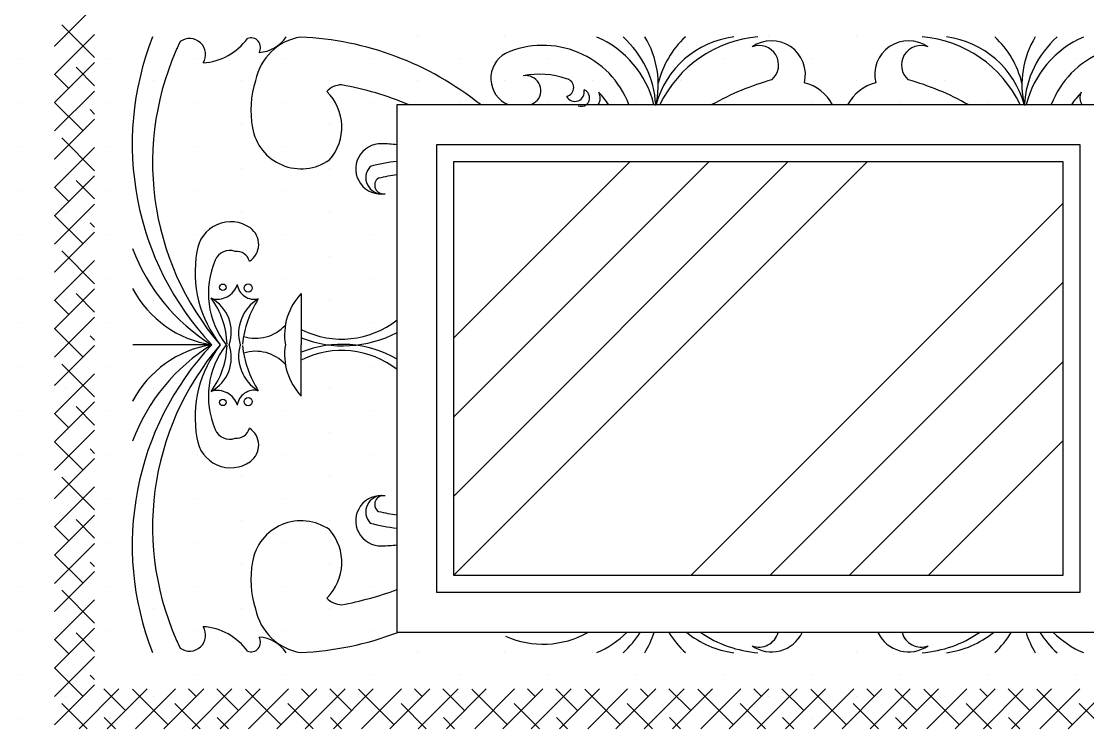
# Model space of a CAD drawing. Header units: millimetres. Extents: x 512961 to 1001058, y -961995 to -458543.
# Drawn here: x 787714 to 788888, y -917713 to -916935 of the extents above; entities that cross this region are included whole.
import ezdxf

# ---------------------------------------------------------------- set-up
doc = ezdxf.new("R2010")
doc.units = ezdxf.units.MM
doc.header["$MEASUREMENT"] = 0
doc.layers.get('0').update_dxf_attribs({"linetype": 'CONTINUOUS'})
doc.layers.add('装饰细节', color=1, linetype='CONTINUOUS')

# ---------------------------------------------------------------- blocks, each defined once
blk = doc.blocks.new('*X509')
at = {"color": 0}
for p, q in [((233123.4, 45598.7), (233438.6, 45913.9)), ((233123.4, 45457.3), (233580, 45913.9)), ((233123.4, 45315.9), (233721.4, 45913.9)), ((233123.4, 45174.5), (233862.8, 45913.9)), ((233547.1, 45173.9), (234212.1, 45838.9)), ((233688.5, 45173.9), (234212.1, 45697.5)), ((233829.9, 45173.9), (234212.1, 45556)), ((233971.4, 45173.9), (234212.1, 45414.6))]:
    blk.add_line(p, q, dxfattribs=at)

msp = doc.modelspace()

# ---------------------------------------------------------------- linework, layer by layer
at = {"color": 8}
for p, q in [((787750.9, -916961.9), (787794.9, -916917.9)), ((787794.9, -916974.5), (787758.8, -916938.4)), ((787750.9, -916993), (787794.9, -916949)), ((787762.6, -916951.3), (787762.6, -916951.3)), ((787859.4, -916951.3), (787859.4, -916951.3)), ((787956.2, -916951.3), (787956.2, -916951.3)), ((788053, -916951.3), (788053, -916951.3)), ((788149.8, -916951.3), (788149.8, -916951.3)), ((788246.6, -916951.3), (788246.6, -916951.3)), ((788343.4, -916951.3), (788343.4, -916951.3)), ((788440.2, -916951.3), (788440.2, -916951.3)), ((788537, -916951.3), (788537, -916951.3)), ((788633.8, -916951.3), (788633.8, -916951.3)), ((788730.6, -916951.3), (788730.6, -916951.3)), ((788827.4, -916951.3), (788827.4, -916951.3)), ((787751, -916961.8), (787750.9, -916961.6)), ((787714.2, -916975.5), (787714.2, -916975.5)), ((787811, -916975.5), (787811, -916975.5)), ((787907.8, -916975.5), (787907.8, -916975.5)), ((788004.6, -916975.5), (788004.6, -916975.5)), ((788101.4, -916975.5), (788101.4, -916975.5)), ((788198.2, -916975.5), (788198.2, -916975.5)), ((788295, -916975.5), (788295, -916975.5)), ((788391.8, -916975.5), (788391.8, -916975.5)), ((788488.6, -916975.5), (788488.6, -916975.5)), ((788585.4, -916975.5), (788585.4, -916975.5)), ((788682.2, -916975.5), (788682.2, -916975.5)), ((788779, -916975.5), (788779, -916975.5)), ((788875.8, -916975.5), (788875.8, -916975.5)), ((787750.9, -917024.1), (787794.9, -916980.1)), ((787794.9, -917005.6), (787774.4, -916985.1)), ((787766.6, -917008.4), (787750.9, -916992.7)), ((787762.6, -916999.7), (787762.6, -916999.7)), ((787859.4, -916999.7), (787859.4, -916999.7)), ((787956.2, -916999.7), (787956.2, -916999.7)), ((788053, -916999.7), (788053, -916999.7)), ((788149.8, -916999.7), (788149.8, -916999.7)), ((788246.6, -916999.7), (788246.6, -916999.7)), ((788343.4, -916999.7), (788343.4, -916999.7)), ((788440.2, -916999.7), (788440.2, -916999.7)), ((788537, -916999.7), (788537, -916999.7)), ((788633.8, -916999.7), (788633.8, -916999.7)), ((788730.6, -916999.7), (788730.6, -916999.7)), ((788827.4, -916999.7), (788827.4, -916999.7)), ((787750.9, -917055.3), (787794.9, -917011.3)), ((787714.2, -917023.9), (787714.2, -917023.9)), ((787782.2, -917055.1), (787750.9, -917023.9)), ((787811, -917023.9), (787811, -917023.9)), ((787907.8, -917023.9), (787907.8, -917023.9)), ((788004.6, -917023.9), (788004.6, -917023.9)), ((788101.4, -917023.9), (788101.4, -917023.9)), ((788198.2, -917023.9), (788198.2, -917023.9)), ((788295, -917023.9), (788295, -917023.9)), ((788391.8, -917023.9), (788391.8, -917023.9)), ((788488.6, -917023.9), (788488.6, -917023.9)), ((788585.4, -917023.9), (788585.4, -917023.9)), ((788682.2, -917023.9), (788682.2, -917023.9)), ((788779, -917023.9), (788779, -917023.9)), ((788875.8, -917023.9), (788875.8, -917023.9)), ((787794.9, -917036.7), (787789.9, -917031.8)), ((787750.9, -917086.4), (787794.9, -917042.4)), ((787762.6, -917048.1), (787762.6, -917048.1)), ((787859.4, -917048.1), (787859.4, -917048.1)), ((787956.2, -917048.1), (787956.2, -917048.1)), ((788053, -917048.1), (788053, -917048.1)), ((787794.9, -917099), (787758.8, -917062.9)), ((787714.2, -917072.3), (787714.2, -917072.3)), ((787750.9, -917117.5), (787794.9, -917073.5)), ((787811, -917072.3), (787811, -917072.3)), ((787907.8, -917072.3), (787907.8, -917072.3)), ((788004.6, -917072.3), (788004.6, -917072.3)), ((788101.4, -917072.3), (788101.4, -917072.3)), ((787751, -917086.2), (787750.9, -917086.1)), ((787750.9, -917148.6), (787794.9, -917104.6)), ((787762.6, -917096.5), (787762.6, -917096.5)), ((787859.4, -917096.5), (787859.4, -917096.5)), ((787956.2, -917096.5), (787956.2, -917096.5)), ((788053, -917096.5), (788053, -917096.5)), ((787766.6, -917132.9), (787750.9, -917117.2)), ((787794.9, -917130.1), (787774.4, -917109.6)), ((787714.2, -917120.7), (787714.2, -917120.7)), ((787811, -917120.7), (787811, -917120.7)), ((787907.8, -917120.7), (787907.8, -917120.7)), ((788004.6, -917120.7), (788004.6, -917120.7)), ((788101.4, -917120.7), (788101.4, -917120.7)), ((787750.9, -917179.7), (787794.9, -917135.7)), ((787782.2, -917179.6), (787750.9, -917148.3)), ((787762.6, -917144.9), (787762.6, -917144.9)), ((787859.4, -917144.9), (787859.4, -917144.9)), ((787956.2, -917144.9), (787956.2, -917144.9)), ((788053, -917144.9), (788053, -917144.9)), ((787794.9, -917161.2), (787789.9, -917156.2)), ((787714.2, -917169.1), (787714.2, -917169.1)), ((787750.9, -917210.8), (787794.9, -917166.8)), ((787811, -917169.1), (787811, -917169.1)), ((787907.8, -917169.1), (787907.8, -917169.1)), ((788004.6, -917169.1), (788004.6, -917169.1)), ((788101.4, -917169.1), (788101.4, -917169.1)), ((787794.9, -917223.4), (787758.8, -917187.3)), ((787750.9, -917241.9), (787794.9, -917197.9)), ((787762.6, -917193.3), (787762.6, -917193.3)), ((787859.4, -917193.3), (787859.4, -917193.3)), ((787956.2, -917193.3), (787956.2, -917193.3)), ((788053, -917193.3), (788053, -917193.3)), ((787751, -917210.7), (787750.9, -917210.5)), ((787714.2, -917217.5), (787714.2, -917217.5)), ((787811, -917217.5), (787811, -917217.5)), ((787907.8, -917217.5), (787907.8, -917217.5)), ((788004.6, -917217.5), (788004.6, -917217.5)), ((788101.4, -917217.5), (788101.4, -917217.5)), ((787750.9, -917273), (787794.9, -917229)), ((787794.9, -917254.5), (787774.4, -917234)), ((788022.4, -917234.1), (788022.4, -917290.6)), ((787766.6, -917257.3), (787750.9, -917241.6)), ((787762.6, -917241.7), (787762.6, -917241.7)), ((787859.4, -917241.7), (787859.4, -917241.7)), ((787956.2, -917241.7), (787956.2, -917241.7)), ((788053, -917241.7), (788053, -917241.7)), ((787714.2, -917265.9), (787714.2, -917265.9)), ((787750.9, -917304.2), (787794.9, -917260.2)), ((787811, -917265.9), (787811, -917265.9)), ((787907.8, -917265.9), (787907.8, -917265.9)), ((788004.6, -917265.9), (788004.6, -917265.9)), ((788101.4, -917265.9), (788101.4, -917265.9)), ((787782.2, -917304), (787750.9, -917272.8)), ((787794.9, -917285.6), (787789.9, -917280.7)), ((787750.9, -917335.3), (787794.9, -917291.3)), ((787762.6, -917290.1), (787762.6, -917290.1)), ((787923.8, -917290.6), (787836.8, -917290.6)), ((787859.4, -917290.1), (787859.4, -917290.1)), ((787956.2, -917290.1), (787956.2, -917290.1)), ((788022.4, -917347.1), (788022.4, -917290.6)), ((788053, -917290.1), (788053, -917290.1)), ((787714.2, -917314.3), (787714.2, -917314.3)), ((787794.9, -917347.9), (787758.8, -917311.8)), ((787811, -917314.3), (787811, -917314.3)), ((787907.8, -917314.3), (787907.8, -917314.3)), ((788004.6, -917314.3), (788004.6, -917314.3)), ((788101.4, -917314.3), (788101.4, -917314.3)), ((787750.9, -917366.4), (787794.9, -917322.4)), ((787751, -917335.1), (787750.9, -917335)), ((787762.6, -917338.5), (787762.6, -917338.5)), ((787859.4, -917338.5), (787859.4, -917338.5)), ((787956.2, -917338.5), (787956.2, -917338.5)), ((788053, -917338.5), (788053, -917338.5)), ((787714.2, -917362.7), (787714.2, -917362.7)), ((787750.9, -917397.5), (787794.9, -917353.5)), ((787794.9, -917379), (787774.4, -917358.5)), ((787811, -917362.7), (787811, -917362.7)), ((787907.8, -917362.7), (787907.8, -917362.7)), ((788004.6, -917362.7), (788004.6, -917362.7)), ((788101.4, -917362.7), (788101.4, -917362.7)), ((787766.6, -917381.8), (787750.9, -917366.1)), ((787750.9, -917428.6), (787794.9, -917384.6)), ((787762.6, -917386.9), (787762.6, -917386.9)), ((787859.4, -917386.9), (787859.4, -917386.9)), ((787956.2, -917386.9), (787956.2, -917386.9)), ((788053, -917386.9), (788053, -917386.9)), ((787782.2, -917428.5), (787750.9, -917397.2)), ((787714.2, -917411.1), (787714.2, -917411.1)), ((787794.9, -917410.1), (787789.9, -917405.1)), ((787811, -917411.1), (787811, -917411.1)), ((787907.8, -917411.1), (787907.8, -917411.1)), ((788004.6, -917411.1), (788004.6, -917411.1)), ((788101.4, -917411.1), (788101.4, -917411.1)), ((787750.9, -917459.7), (787794.9, -917415.7)), ((787794.9, -917472.3), (787758.8, -917436.2)), ((787762.6, -917435.3), (787762.6, -917435.3)), ((787859.4, -917435.3), (787859.4, -917435.3)), ((787956.2, -917435.3), (787956.2, -917435.3)), ((788053, -917435.3), (788053, -917435.3)), ((787750.9, -917490.8), (787794.9, -917446.8)), ((787714.2, -917459.5), (787714.2, -917459.5)), ((787751, -917459.6), (787750.9, -917459.4)), ((787811, -917459.5), (787811, -917459.5)), ((787907.8, -917459.5), (787907.8, -917459.5)), ((788004.6, -917459.5), (788004.6, -917459.5)), ((788101.4, -917459.5), (788101.4, -917459.5)), ((787750.9, -917522), (787794.9, -917478)), ((787766.6, -917506.2), (787750.9, -917490.5)), ((787762.6, -917483.7), (787762.6, -917483.7)), ((787794.9, -917503.4), (787774.4, -917482.9)), ((787859.4, -917483.7), (787859.4, -917483.7)), ((787956.2, -917483.7), (787956.2, -917483.7)), ((788053, -917483.7), (788053, -917483.7)), ((787714.2, -917507.9), (787714.2, -917507.9)), ((787750.9, -917553.1), (787794.9, -917509.1)), ((787811, -917507.9), (787811, -917507.9)), ((787907.8, -917507.9), (787907.8, -917507.9)), ((788004.6, -917507.9), (788004.6, -917507.9)), ((788101.4, -917507.9), (788101.4, -917507.9)), ((787782.2, -917552.9), (787750.9, -917521.7)), ((787750.9, -917584.2), (787794.9, -917540.2)), ((787762.6, -917532.1), (787762.6, -917532.1)), ((787794.9, -917534.5), (787789.9, -917529.6)), ((787859.4, -917532.1), (787859.4, -917532.1)), ((787956.2, -917532.1), (787956.2, -917532.1)), ((788053, -917532.1), (788053, -917532.1)), ((787714.2, -917556.3), (787714.2, -917556.3)), ((787794.9, -917596.8), (787758.8, -917560.7)), ((787811, -917556.3), (787811, -917556.3)), ((787907.8, -917556.3), (787907.8, -917556.3)), ((788004.6, -917556.3), (788004.6, -917556.3)), ((788101.4, -917556.3), (788101.4, -917556.3)), ((787750.9, -917615.3), (787794.9, -917571.3)), ((787751, -917584), (787750.9, -917583.9)), ((787762.6, -917580.5), (787762.6, -917580.5)), ((787859.4, -917580.5), (787859.4, -917580.5)), ((787956.2, -917580.5), (787956.2, -917580.5)), ((788053, -917580.5), (788053, -917580.5)), ((787714.2, -917604.7), (787714.2, -917604.7)), ((787750.9, -917646.4), (787794.9, -917602.4)), ((787794.9, -917627.9), (787774.4, -917607.4)), ((787811, -917604.7), (787811, -917604.7)), ((787907.8, -917604.7), (787907.8, -917604.7)), ((788004.6, -917604.7), (788004.6, -917604.7)), ((788101.4, -917604.7), (788101.4, -917604.7)), ((787766.6, -917630.7), (787750.9, -917615)), ((787750.9, -917677.5), (787794.9, -917633.5)), ((787762.6, -917628.9), (787762.6, -917628.9)), ((787859.4, -917628.9), (787859.4, -917628.9)), ((787956.2, -917628.9), (787956.2, -917628.9)), ((788053, -917628.9), (788053, -917628.9)), ((788149.8, -917628.9), (788149.8, -917628.9)), ((788246.6, -917628.9), (788246.6, -917628.9)), ((788343.4, -917628.9), (788343.4, -917628.9)), ((788440.2, -917628.9), (788440.2, -917628.9)), ((788537, -917628.9), (788537, -917628.9)), ((788633.8, -917628.9), (788633.8, -917628.9)), ((788730.6, -917628.9), (788730.6, -917628.9)), ((788827.4, -917628.9), (788827.4, -917628.9)), ((787782.2, -917677.4), (787750.9, -917646.1)), ((787714.2, -917653.1), (787714.2, -917653.1)), ((787794.9, -917659), (787789.9, -917654)), ((787907.8, -917653.1), (787907.8, -917653.1)), ((788004.6, -917653.1), (788004.6, -917653.1)), ((788101.4, -917653.1), (788101.4, -917653.1)), ((788198.2, -917653.1), (788198.2, -917653.1)), ((788295, -917653.1), (788295, -917653.1)), ((788391.8, -917653.1), (788391.8, -917653.1)), ((788488.6, -917653.1), (788488.6, -917653.1)), ((788585.4, -917653.1), (788585.4, -917653.1)), ((788682.2, -917653.1), (788682.2, -917653.1)), ((788779, -917653.1), (788779, -917653.1)), ((788875.8, -917653.1), (788875.8, -917653.1)), ((787750.9, -917708.6), (787794.9, -917664.6)), ((787777.7, -917713), (787821.7, -917669)), ((787828.8, -917692.9), (787804.9, -917669)), ((787808.8, -917713), (787852.8, -917669)), ((787875.5, -917708.5), (787836.6, -917669.6)), ((787839.9, -917713), (787883.9, -917669)), ((787871, -917713), (787915, -917669)), ((787906.6, -917677.4), (787898.2, -917669)), ((787902.1, -917713), (787946.1, -917669)), ((787953.3, -917692.9), (787929.3, -917669)), ((787933.2, -917713), (787977.2, -917669)), ((788000, -917708.5), (787961.1, -917669.6)), ((787964.3, -917713), (788008.3, -917669)), ((787995.5, -917713), (788039.5, -917669)), ((788031.1, -917677.4), (788022.7, -917669)), ((788026.6, -917713), (788070.6, -917669)), ((788077.7, -917692.9), (788053.8, -917669)), ((788057.7, -917713), (788101.7, -917669)), ((788124.4, -917708.5), (788085.5, -917669.6)), ((788088.8, -917713), (788132.8, -917669)), ((788119.9, -917713), (788163.9, -917669)), ((788155.5, -917677.4), (788147.1, -917669)), ((788151, -917713), (788195, -917669)), ((788202.2, -917692.9), (788178.2, -917669)), ((788182.1, -917713), (788226.1, -917669)), ((788248.9, -917708.5), (788210, -917669.6)), ((788213.3, -917713), (788257.3, -917669)), ((788244.4, -917713), (788288.4, -917669)), ((788280, -917677.4), (788271.6, -917669)), ((788275.5, -917713), (788319.5, -917669)), ((788326.6, -917692.9), (788302.7, -917669)), ((788306.6, -917713), (788350.6, -917669)), ((788373.3, -917708.5), (788334.4, -917669.6)), ((788337.7, -917713), (788381.7, -917669)), ((788368.8, -917713), (788412.8, -917669)), ((788404.4, -917677.4), (788396, -917669)), ((788399.9, -917713), (788443.9, -917669)), ((788451.1, -917692.9), (788427.1, -917669)), ((788431, -917713), (788475, -917669)), ((788497.8, -917708.5), (788458.9, -917669.6)), ((788462.2, -917713), (788506.2, -917669)), ((788493.3, -917713), (788537.3, -917669)), ((788528.9, -917677.4), (788520.5, -917669)), ((788524.4, -917713), (788568.4, -917669)), ((788575.5, -917692.9), (788551.6, -917669)), ((788555.5, -917713), (788599.5, -917669)), ((788622.2, -917708.5), (788583.3, -917669.6)), ((788586.6, -917713), (788630.6, -917669)), ((788617.7, -917713), (788661.7, -917669)), ((788653.3, -917677.4), (788644.9, -917669)), ((788648.8, -917713), (788692.8, -917669)), ((788700, -917692.9), (788676, -917669)), ((788679.9, -917713), (788723.9, -917669)), ((788746.7, -917708.5), (788707.8, -917669.6)), ((788711.1, -917713), (788755.1, -917669)), ((788742.2, -917713), (788786.2, -917669)), ((788777.8, -917677.4), (788769.4, -917669)), ((788773.3, -917713), (788817.3, -917669)), ((788824.4, -917692.9), (788800.5, -917669)), ((788804.4, -917713), (788848.4, -917669)), ((788871.1, -917708.5), (788832.2, -917669.6)), ((788835.5, -917713), (788879.5, -917669)), ((788866.6, -917713), (788910.6, -917669)), ((787762.6, -917677.3), (787762.6, -917677.3)), ((787859.4, -917677.3), (787859.4, -917677.3)), ((787956.2, -917677.3), (787956.2, -917677.3)), ((788053, -917677.3), (788053, -917677.3)), ((788149.8, -917677.3), (788149.8, -917677.3)), ((788246.6, -917677.3), (788246.6, -917677.3)), ((788343.4, -917677.3), (788343.4, -917677.3)), ((788440.2, -917677.3), (788440.2, -917677.3)), ((788537, -917677.3), (788537, -917677.3)), ((788633.8, -917677.3), (788633.8, -917677.3)), ((788730.6, -917677.3), (788730.6, -917677.3)), ((788827.4, -917677.3), (788827.4, -917677.3)), ((787786.7, -917713), (787758.8, -917685.1)), ((787911.1, -917713), (787883.3, -917685.1)), ((788035.6, -917713), (788007.7, -917685.1)), ((788160, -917713), (788132.2, -917685.1)), ((788284.5, -917713), (788256.6, -917685.1)), ((788408.9, -917713), (788381.1, -917685.1)), ((788533.4, -917713), (788505.5, -917685.1)), ((788657.8, -917713), (788630, -917685.1)), ((788782.3, -917713), (788754.4, -917685.1)), ((788906.7, -917713), (788878.9, -917685.1)), ((787714.2, -917701.5), (787714.2, -917701.5)), ((787817.8, -917713), (787805.5, -917700.7)), ((787811, -917701.5), (787811, -917701.5)), ((787907.8, -917701.5), (787907.8, -917701.5)), ((787942.2, -917713), (787929.9, -917700.7)), ((788004.6, -917701.5), (788004.6, -917701.5)), ((788066.7, -917713), (788054.4, -917700.7)), ((788101.4, -917701.5), (788101.4, -917701.5)), ((788191.1, -917713), (788178.8, -917700.7)), ((788198.2, -917701.5), (788198.2, -917701.5)), ((788295, -917701.5), (788295, -917701.5)), ((788315.6, -917713), (788303.3, -917700.7)), ((788391.8, -917701.5), (788391.8, -917701.5)), ((788440, -917713), (788427.7, -917700.7)), ((788488.6, -917701.5), (788488.6, -917701.5)), ((788564.5, -917713), (788552.2, -917700.7)), ((788585.4, -917701.5), (788585.4, -917701.5)), ((788688.9, -917713), (788676.7, -917700.7)), ((788682.2, -917701.5), (788682.2, -917701.5)), ((788779, -917701.5), (788779, -917701.5)), ((788813.4, -917713), (788801.1, -917700.7)), ((788875.8, -917701.5), (788875.8, -917701.5)), ((787751, -917708.5), (787750.9, -917708.3))]:
    msp.add_line(p, q, dxfattribs=at)
for points in [[(788127.8, -917607.1), (788127.8, -917026.3), (788923.4, -917026.3), (788923.4, -917607.1)], [(788190.2, -917544.6), (788190.2, -917088.8), (788860.9, -917088.8), (788860.9, -917544.6)]]:
    msp.add_lwpolyline(points, close=True, dxfattribs=at)
for centre, radius in [((787936, -917227.3), 3.56), ((787963.9, -917228.1), 4.5), ((787936, -917353.9), 3.56), ((787963.9, -917353.1), 4.5)]:
    msp.add_circle(centre, radius, dxfattribs=at)
for centre, radius, start, end in [((788158.6, -917069.8), 322.3, 158.5199, 223.2317), ((787899.5, -916971), 17.5, 327.5321, 126.0243), ((787910, -916914.7), 65.8, 273.8054, 323.8888), ((787967, -916963.3), 10.5, 327.5321, 111.6685), ((788031.4, -917011.6), 60.5, 99.2791, 168.8547), ((787973.3, -916929.5), 39.5, 273.8054, 325.7365), ((788007.6, -917290.4), 338.7, 51.2322, 87.6216), ((788304.6, -917052.1), 109.1, 13.6381, 66.7436), ((788304.3, -917032.6), 108.5, 3.3469, 48.193), ((788315, -917004.1), 100.4, 346.6151, 31.4574), ((788511.5, -917053), 102.1, 97.353, 164.838), ((788513.3, -917025.9), 100.6, 132.5602, 166.6351), ((788536, -917082.8), 131.5, 94.713, 154.5605), ((788695.1, -917082.8), 131.5, 25.4395, 85.287), ((788719.6, -917053), 102.1, 15.162, 82.647), ((788717.8, -917025.9), 100.6, 13.3649, 47.4398), ((788916.1, -917004.1), 100.4, 148.5426, 193.3849), ((788926.8, -917032.6), 108.5, 131.807, 176.6531), ((788926.6, -917052.1), 109.1, 113.2564, 166.3619), ((788165.6, -917090.2), 306.9, 154.2414, 220.77), ((787898.2, -916965.6), 12.6, 174.5553, 176.1751), ((788288.6, -917062.2), 101.1, 20.802, 114.0852), ((788540.1, -916993.3), 37.3, 346.2977, 125.2105), ((788526.5, -916982.7), 21.4, 310.6747, 111.6287), ((788691, -916993.3), 37.3, 54.7895, 193.7023), ((788704.6, -916982.7), 21.4, 68.3713, 229.3253), ((788942.6, -917062.2), 101.1, 65.9148, 159.198), ((788262.5, -916997.4), 31.4, 118.912, 246.7703), ((788072.9, -917032.7), 106, 162.0447, 190.3217), ((788284.4, -917083.9), 91.1, 70.7514, 101.1697), ((788269.4, -917011.1), 16.8, 321.5277, 99.0596), ((788312.5, -917007.5), 9.84, 282.3373, 78.3912), ((788619.9, -917283.8), 295.7, 105.5828, 119.4454), ((788611.2, -917283.8), 295.7, 60.5546, 74.4172), ((788067.1, -917027), 22.5, 91.0842, 137.7849), ((788012.3, -917051), 54.7, 318.6683, 45.725), ((788002.4, -917360.2), 361.4, 67.4837, 79.7524), ((788323.7, -917012.4), 10.3, 207.4493, 12.6794), ((788330.6, -917018.9), 9.29, 247.7658, 70.6032), ((788564, -917049.8), 49.2, 28.4664, 75.3843), ((788667.1, -917049.8), 49.2, 104.6157, 151.5336), ((788262.5, -916997.4), 31.4, 293.2297, 309.746), ((788337.8, -917019), 13.7, 327.8456, 27.2499), ((788278.5, -917082.6), 99.8, 34.2952, 44.3377), ((788952.6, -917082.6), 99.8, 135.6623, 145.7048), ((788893.3, -917019), 13.7, 152.7501, 212.1544), ((788022.2, -917042.5), 54.4, 189.6684, 304.8738), ((788110.1, -917097), 27.7, 88.0121, 279.8829), ((788101.9, -917332.6), 263.5, 84.3768, 88.0121), ((788111.3, -917106.7), 17.9, 136.1895, 275.587), ((788149.3, -917284.4), 196.8, 96.295, 104.9929), ((788154.8, -917310.1), 208.3, 97.4463, 103.1725), ((788112.7, -917115), 9.5, 124.4844, 283.4785), ((787944.8, -917192.9), 37.7, 54.9837, 172.7166), ((787953.3, -917180), 22.2, 302.7247, 54.0209), ((788033.7, -917111.6), 210, 200.3002, 238.4256), ((788034.7, -917210.6), 129.2, 170.0192, 218.2632), ((787943.8, -917204.5), 17.7, 71.2169, 156.6739), ((787950.9, -917202.7), 15, 15.4551, 95.2047), ((788011.8, -917233.8), 91.7, 156.6739, 218.2322), ((787941.6, -917173.4), 118.5, 207.7369, 261.3325), ((787930.2, -917217.5), 22.8, 252.446, 343.1666), ((787970.6, -917221.7), 18.8, 187.1439, 283.7154), ((788070.1, -917279.8), 66.1, 136.2138, 189.3806), ((787902.4, -917276.8), 43, 341.3372, 60.9863), ((787849.3, -917293.1), 91.5, 2.0811, 36.0921), ((787998.4, -917278.4), 45, 121.3651, 195.7021), ((788079.5, -917304.7), 122.9, 148.2336, 173.029), ((787972.2, -917239.1), 44.3, 252.4201, 317.5481), ((788066.9, -917185.7), 98.6, 243.6331, 308.1459), ((788068.7, -917166.1), 125.6, 248.3719, 298.061), ((788158.6, -917511.3), 322.3, 136.7683, 201.4801), ((787941.6, -917407.7), 118.5, 98.6675, 152.2631), ((788033.7, -917469.5), 210, 121.5744, 159.6998), ((788165.6, -917491), 306.9, 139.23, 205.7586), ((788034.7, -917370.6), 129.2, 141.7368, 189.9808), ((788011.8, -917347.3), 91.7, 141.7678, 203.3261), ((787902.4, -917304.3), 43, 299.0137, 18.6628), ((787849.3, -917288), 91.5, 323.9079, 357.9189), ((787998.4, -917302.7), 45, 164.2979, 238.6349), ((788079.5, -917276.4), 122.9, 186.971, 211.7664), ((788070.1, -917301.3), 66.1, 170.6194, 223.7862), ((788067.3, -917411.7), 121.6, 60.1658, 111.6415), ((787972.2, -917342), 44.3, 42.4519, 107.5799), ((788066.9, -917395.4), 98.6, 51.8541, 116.3669), ((787930.2, -917363.7), 22.8, 16.8334, 107.554), ((787970.6, -917359.4), 18.8, 76.2846, 172.8561), ((787943.8, -917376.7), 17.7, 203.3261, 288.7831), ((787950.9, -917378.4), 15, 264.7953, 344.5449), ((787953.3, -917401.1), 22.2, 305.9791, 57.2753), ((787944.8, -917388.2), 37.7, 187.2834, 305.0163), ((788110.1, -917484.2), 27.7, 80.1171, 271.9879), ((788111.3, -917474.4), 17.9, 84.413, 223.8105), ((788112.7, -917466.1), 9.5, 76.5215, 235.5156), ((788154.8, -917271.1), 208.3, 256.8275, 262.5537), ((788022.2, -917538.6), 54.4, 55.1262, 170.3316), ((788149.3, -917296.7), 196.8, 255.0071, 263.705), ((788012.3, -917530.1), 54.7, 314.275, 41.3317), ((788101.9, -917248.5), 263.5, 271.9879, 275.6232), ((788072.9, -917548.5), 106, 169.6783, 197.9553), ((788002.4, -917221), 361.4, 280.2476, 290.3041), ((788067.1, -917554.1), 22.5, 222.2151, 268.9158), ((788031.4, -917569.5), 60.5, 191.1453, 260.7209), ((787899.5, -917610.2), 17.5, 233.9757, 32.4679), ((787910, -917666.4), 65.8, 36.1112, 86.1946), ((788007.6, -917290.7), 338.7, 272.3784, 290.9237), ((788288.6, -917518.9), 101.1, 245.9148, 299.2617), ((788304.6, -917529.1), 109.1, 293.2564, 314.3697), ((788304.3, -917548.5), 108.5, 311.807, 327.2973), ((788315, -917577), 100.4, 328.5426, 342.5372), ((788513.3, -917555.2), 100.6, 211.025, 227.4398), ((788511.5, -917528.1), 102.1, 230.6927, 262.647), ((788536, -917498.4), 131.5, 235.8241, 265.287), ((788540.1, -917591.2), 37.3, 234.7895, 334.7692), ((788526.5, -917601.8), 21.4, 248.3713, 345.5704), ((788691, -917591.2), 37.3, 205.2308, 305.2105), ((788704.6, -917601.8), 21.4, 194.4296, 291.6287), ((788695.1, -917498.4), 131.5, 274.713, 304.1759), ((788719.6, -917528.1), 102.1, 277.353, 309.3073), ((788717.8, -917555.2), 100.6, 312.5602, 328.975), ((788916.1, -917577), 100.4, 197.4628, 211.4574), ((788926.8, -917548.5), 108.5, 212.7027, 228.193), ((788926.6, -917529.1), 109.1, 225.6303, 246.7436), ((787898.2, -917615.6), 12.6, 183.8249, 185.4447), ((787967, -917617.9), 10.5, 248.3315, 32.4679), ((787973.3, -917651.6), 39.5, 34.2635, 86.1946)]:
    msp.add_arc(centre, radius, start, end, dxfattribs=at)
at = {"layer": '装饰细节', "color": 147}
msp.add_lwpolyline([(788171.8, -917563.1), (788171.8, -917070.3), (788879.4, -917070.3), (788879.4, -917563.1)], close=True, dxfattribs=at)

# ---------------------------------------------------------------- block references
at = {"color": 8, "xscale": 0.6160000000381842, "yscale": 0.6160000000381842, "zscale": 0.6160000000000001}
msp.add_blockref('*X509', (644586.2, -945371.7), dxfattribs=at)

doc.saveas('drawing.dxf')
